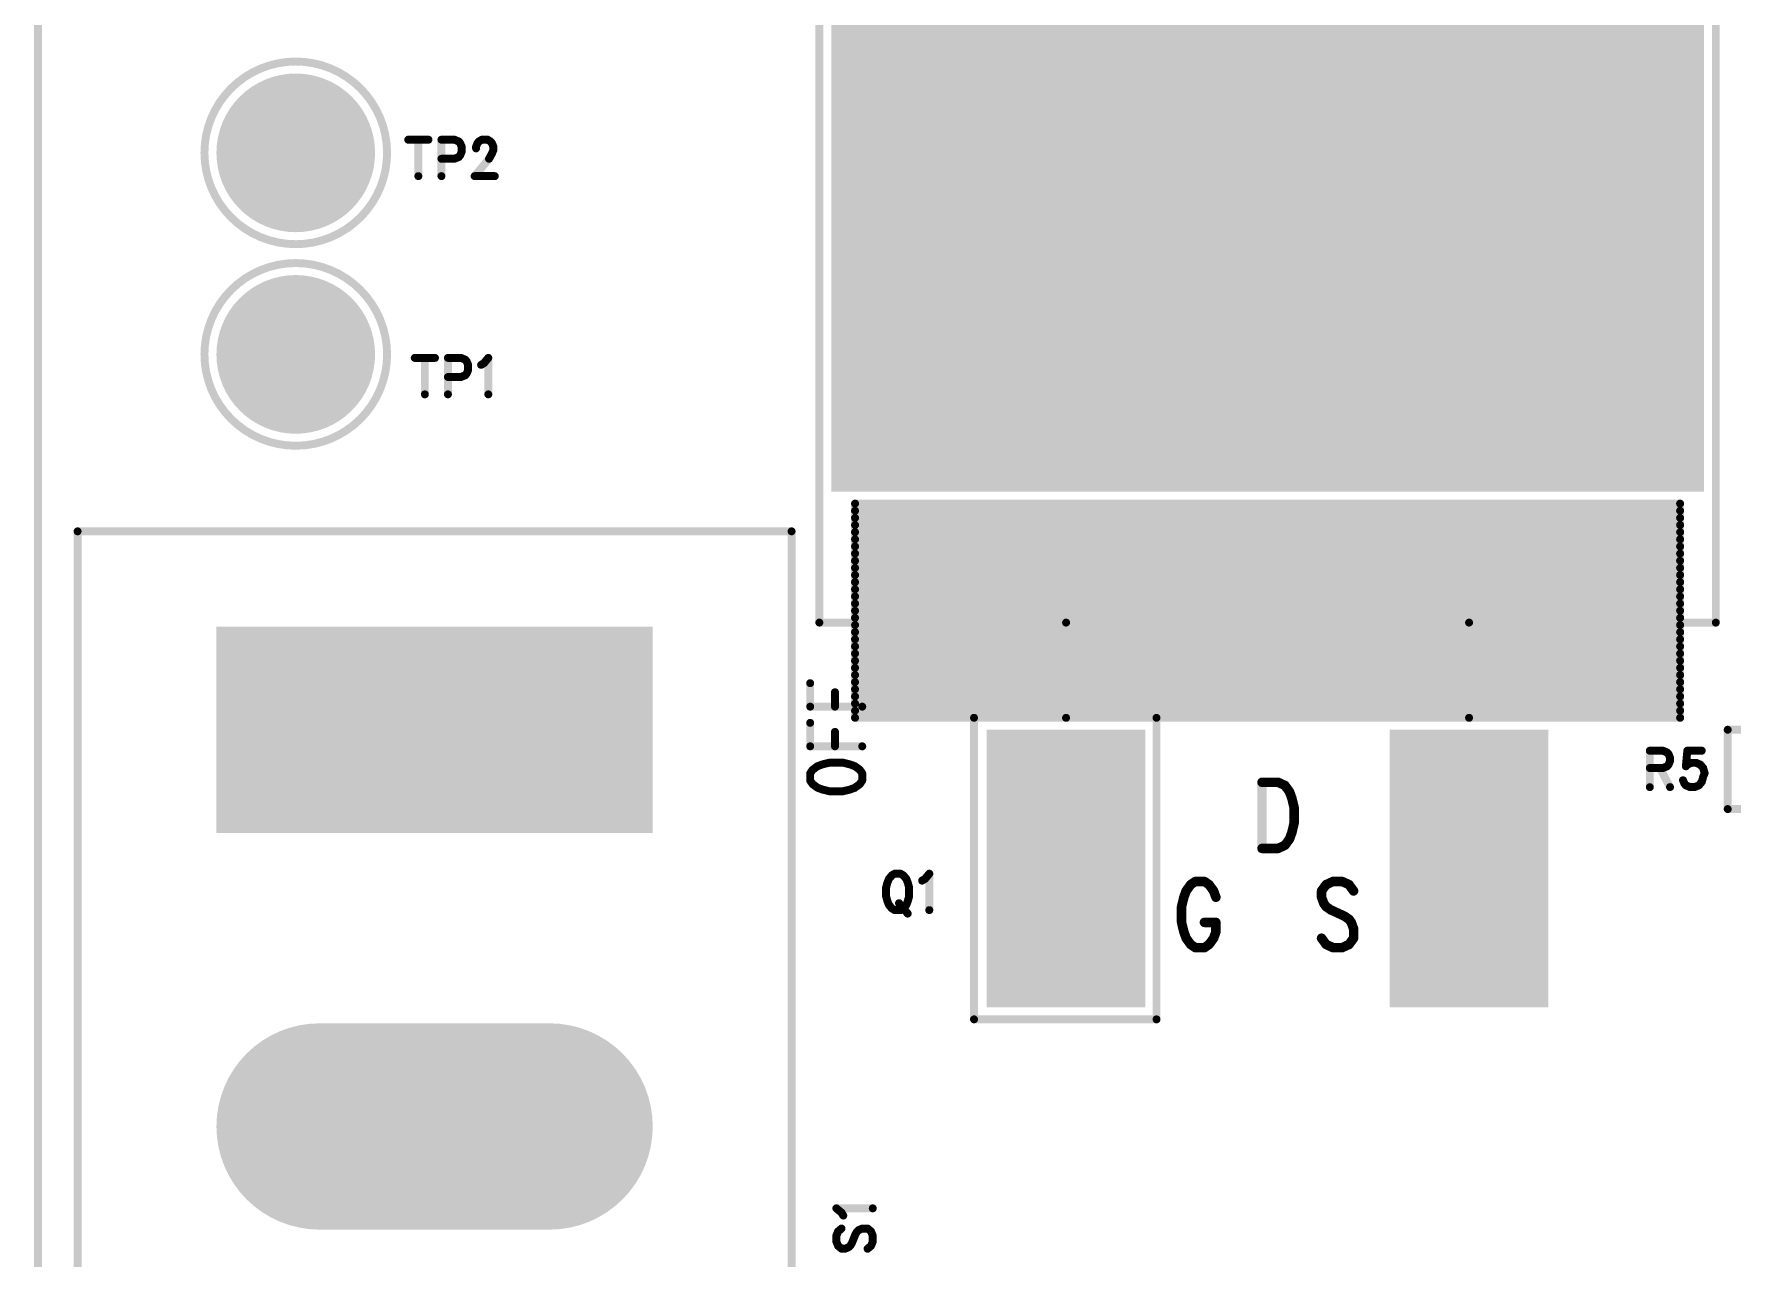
# Model space of a CAD drawing. Extents: x 100 to 134.1, y 89.7 to 148.
# Drawn here: x 99.95 to 121.35, y 118.34 to 133.77 of the extents above; entities that cross this region are included whole.
import ezdxf

# ---------------------------------------------------------------- set-up
doc = ezdxf.new("R2010")
doc.units = 0
doc.layers.get('0').update_dxf_attribs({"linetype": 'CONTINUOUS'})
doc.layers.add('MASK-TOP_PHO', color=3, linetype='CONTINUOUS')
doc.layers.add('SILK-TOP_PHO', color=14, linetype='CONTINUOUS')

# ---------------------------------------------------------------- blocks, each defined once
blk = doc.blocks.new('ROUND_1')
at = {"const_width": 0.050038}
blk.add_lwpolyline([(-0.025018, 0, 1), (0.025018, 0, 1)], format="xyb", close=True, dxfattribs=at)
blk = doc.blocks.new('ROUND_114')
at = {"const_width": 0.059944}
blk.add_lwpolyline([(-0.029972, 0, 1), (0.029972, 0, 1)], format="xyb", close=True, dxfattribs=at)
blk = doc.blocks.new('ROUND_123')
at = {"const_width": 0.999998}
blk.add_lwpolyline([(-0.499998, 0, 1), (0.499998, 0, 1)], format="xyb", close=True, dxfattribs=at)
blk = doc.blocks.new('SQUARE_21')
blk.add_solid([(0.999998, 0.999998), (0.999998, -0.999998), (-0.999998, 0.999998), (-0.999998, -0.999998)])
blk = doc.blocks.new('SQUARE_27')
blk.add_solid([(1.299972, 1.299972), (1.299972, -1.299972), (-1.299972, 1.299972), (-1.299972, -1.299972)])
blk = doc.blocks.new('ROUND_24')
at = {"const_width": 1.299972}
blk.add_lwpolyline([(-0.649986, 0, 1), (0.649986, 0, 1)], format="xyb", close=True, dxfattribs=at)
blk = doc.blocks.new('SQUARE_235')
blk.add_solid([(4.99999, 4.99999), (4.99999, -4.99999), (-4.99999, 4.99999), (-4.99999, -4.99999)])

msp = doc.modelspace()

# ---------------------------------------------------------------- linework, layer by layer
at = {"layer": 'MASK-TOP_PHO'}
for points, const_width in [([(100.000054, 145.999962), (100.000054, 102.00005)], 0.100076), ([(115.000024, 132.999988), (116.000022, 132.999988)], 9.99998), ([(103.549958, 125.000004), (106.449876, 125.000004)], 2.599944), ([(112.959896, 122.499882), (112.959896, 124.000006)], 1.999996), ([(118.039896, 122.499882), (118.039896, 124.000006)], 1.999996), ([(103.549958, 120.000014), (106.449876, 120.000014)], 2.599944)]:
    msp.add_lwpolyline(points, dxfattribs=dict(at, const_width=const_width))
at = {"layer": 'SILK-TOP_PHO'}
for points, const_width in [([(100.000054, 145.999962), (100.000054, 102.00005)], 0.100076), ([(109.84992, 126.350014), (109.84992, 138.150092)], 0.100076), ([(121.150126, 138.150092), (121.150126, 126.350014)], 0.100076), ([(104.668066, 132.435854), (104.922828, 132.435854)], 0.100076), ([(104.795574, 132.435854), (104.795574, 131.976622)], 0.100076), ([(105.086404, 132.435854), (105.086404, 131.976622)], 0.100076), ([(105.086404, 132.435854), (105.24998, 132.435854)], 0.100076), ([(105.24998, 132.435854), (105.30459, 132.41401)], 0.100076), ([(105.30459, 132.41401), (105.322624, 132.392166)], 0.100076), ([(105.322624, 132.239004), (105.30459, 132.21716)], 0.100076), ([(105.322624, 132.392166), (105.340912, 132.348478)], 0.100076), ([(105.340912, 132.282692), (105.322624, 132.239004)], 0.100076), ([(105.340912, 132.348478), (105.340912, 132.282692)], 0.100076), ([(105.522776, 132.348478), (105.54081, 132.392166)], 0.100076), ([(105.522776, 132.326634), (105.522776, 132.348478)], 0.100076), ([(105.54081, 132.392166), (105.559098, 132.41401)], 0.100076), ([(105.559098, 132.41401), (105.59542, 132.435854)], 0.100076), ([(105.59542, 132.435854), (105.668064, 132.435854)], 0.100076), ([(105.668064, 132.435854), (105.70464, 132.41401)], 0.100076), ([(105.722674, 132.260848), (105.686352, 132.195316)], 0.100076), ([(105.70464, 132.41401), (105.722674, 132.392166)], 0.100076), ([(105.722674, 132.392166), (105.740962, 132.348478)], 0.100076), ([(105.740962, 132.30479), (105.722674, 132.260848)], 0.100076), ([(105.740962, 132.348478), (105.740962, 132.30479)], 0.100076), ([(105.24998, 132.195316), (105.086404, 132.195316)], 0.100076), ([(105.30459, 132.21716), (105.24998, 132.195316)], 0.100076), ([(105.686352, 132.195316), (105.504488, 131.976622)], 0.100076), ([(105.504488, 131.976622), (105.758996, 131.976622)], 0.100076), ([(104.750108, 129.68605), (105.004616, 129.68605)], 0.100076), ([(104.877362, 129.68605), (104.877362, 129.226564)], 0.100076), ([(105.168192, 129.68605), (105.168192, 129.226564)], 0.100076), ([(105.168192, 129.68605), (105.331768, 129.68605)], 0.100076), ([(105.331768, 129.68605), (105.386378, 129.663952)], 0.100076), ([(105.386378, 129.663952), (105.404666, 129.642108)], 0.100076), ([(105.622852, 129.620264), (105.677208, 129.68605)], 0.100076), ([(105.677208, 129.68605), (105.677208, 129.226564)], 0.100076), ([(105.386378, 129.467102), (105.331768, 129.445258)], 0.100076), ([(105.404666, 129.488946), (105.386378, 129.467102)], 0.100076), ([(105.404666, 129.642108), (105.4227, 129.59842)], 0.100076), ([(105.4227, 129.532888), (105.404666, 129.488946)], 0.100076), ([(105.4227, 129.59842), (105.4227, 129.532888)], 0.100076), ([(105.586276, 129.59842), (105.622852, 129.620264)], 0.100076), ([(105.331768, 129.445258), (105.168192, 129.445258)], 0.100076), ([(110.300008, 127.849884), (120.700038, 127.849884)], 0.100076), ([(110.300008, 125.150118), (110.300008, 127.849884)], 0.100076), ([(110.300008, 127.84963), (120.700038, 127.84963)], 0.100076), ([(110.300008, 127.759714), (120.700038, 127.759714)], 0.100076), ([(120.700038, 127.849884), (120.700038, 125.150118)], 0.100076), ([(110.300008, 127.669544), (120.700038, 127.669544)], 0.100076), ([(110.300008, 127.579628), (120.700038, 127.579628)], 0.100076), ([(100.499926, 112.499902), (100.499926, 127.500126)], 0.100076), ([(100.499926, 127.500126), (109.499908, 127.500126)], 0.100076), ([(109.499908, 127.500126), (109.499908, 112.499902)], 0.100076), ([(110.300008, 127.489712), (120.700038, 127.489712)], 0.100076), ([(110.300008, 127.399542), (120.700038, 127.399542)], 0.100076), ([(110.300008, 127.309626), (120.700038, 127.309626)], 0.100076), ([(110.300008, 127.21971), (120.700038, 127.21971)], 0.100076), ([(110.300008, 127.12954), (120.700038, 127.12954)], 0.100076), ([(110.300008, 127.039624), (120.700038, 127.039624)], 0.100076), ([(110.300008, 126.949708), (120.700038, 126.949708)], 0.100076), ([(110.300008, 126.859792), (120.700038, 126.859792)], 0.100076), ([(110.300008, 126.769622), (120.700038, 126.769622)], 0.100076), ([(110.300008, 126.679706), (120.700038, 126.679706)], 0.100076), ([(110.300008, 126.58979), (120.700038, 126.58979)], 0.100076), ([(110.300008, 126.49962), (120.700038, 126.49962)], 0.100076), ([(121.150126, 126.350014), (109.84992, 126.350014)], 0.100076), ([(110.300008, 126.409704), (120.700038, 126.409704)], 0.100076), ([(110.300008, 126.319788), (120.700038, 126.319788)], 0.100076), ([(112.959896, 125.150118), (112.959896, 126.350014)], 0.100076), ([(118.039896, 125.150118), (118.039896, 126.350014)], 0.100076), ([(110.300008, 126.229618), (120.700038, 126.229618)], 0.100076), ([(110.300008, 126.139702), (120.700038, 126.139702)], 0.100076), ([(110.300008, 126.049786), (120.700038, 126.049786)], 0.100076), ([(110.300008, 125.959616), (120.700038, 125.959616)], 0.100076), ([(110.300008, 125.8697), (120.700038, 125.8697)], 0.100076), ([(110.300008, 125.779784), (120.700038, 125.779784)], 0.100076), ([(110.300008, 125.689614), (120.700038, 125.689614)], 0.100076), ([(110.300008, 125.599698), (120.700038, 125.599698)], 0.100076), ([(109.73435, 125.290834), (109.73435, 125.58649)], 0.100076), ([(110.04677, 125.290834), (110.04677, 125.472698)], 0.100076), ([(110.300008, 125.509782), (120.700038, 125.509782)], 0.100076), ([(110.300008, 125.419612), (120.700038, 125.419612)], 0.100076), ([(109.73435, 125.290834), (110.390686, 125.290834)], 0.100076), ([(110.300008, 125.329696), (120.700038, 125.329696)], 0.100076), ([(110.300008, 125.23978), (120.700038, 125.23978)], 0.100076), ([(109.73435, 124.790962), (109.73435, 125.086364)], 0.100076), ([(110.04677, 124.790962), (110.04677, 124.972826)], 0.100076), ([(120.700038, 125.150118), (110.300008, 125.150118)], 0.100076), ([(111.799878, 125.150118), (114.100102, 125.150118)], 0.100076), ([(111.799878, 121.350024), (111.799878, 125.150118)], 0.100076), ([(114.100102, 125.150118), (114.100102, 121.350024)], 0.100076), ([(121.299986, 125.000004), (121.299986, 124.000006)], 0.100076), ([(122.150124, 125.000004), (121.299986, 125.000004)], 0.100076), ([(109.73435, 124.790962), (110.390686, 124.790962)], 0.100076), ([(109.828076, 124.541026), (109.765592, 124.49556)], 0.100076), ([(109.89056, 124.563632), (109.828076, 124.541026)], 0.100076), ([(109.984286, 124.586238), (109.89056, 124.563632)], 0.100076), ([(110.14075, 124.586238), (109.984286, 124.586238)], 0.100076), ([(110.234476, 124.563632), (110.14075, 124.586238)], 0.100076), ([(110.29696, 124.541026), (110.234476, 124.563632)], 0.100076), ([(110.359444, 124.49556), (110.29696, 124.541026)], 0.100076), ([(120.318276, 124.735844), (120.318276, 124.276612)], 0.100076), ([(120.318276, 124.735844), (120.481852, 124.735844)], 0.100076), ([(120.481852, 124.735844), (120.536462, 124.714)], 0.100076), ([(120.536462, 124.538994), (120.481852, 124.51715)], 0.100076), ([(120.536462, 124.714), (120.554496, 124.692156)], 0.100076), ([(120.554496, 124.560838), (120.536462, 124.538994)], 0.100076), ([(120.554496, 124.692156), (120.572784, 124.648468)], 0.100076), ([(120.572784, 124.60478), (120.554496, 124.560838)], 0.100076), ([(120.572784, 124.648468), (120.572784, 124.60478)], 0.100076), ([(120.79097, 124.735844), (120.772682, 124.538994)], 0.100076), ([(120.772682, 124.538994), (120.79097, 124.560838)], 0.100076), ([(120.972834, 124.735844), (120.79097, 124.735844)], 0.100076), ([(120.79097, 124.560838), (120.84558, 124.582936)], 0.100076), ([(120.84558, 124.582936), (120.899936, 124.582936)], 0.100076), ([(120.899936, 124.582936), (120.954546, 124.560838)], 0.100076), ([(120.954546, 124.560838), (120.990868, 124.51715)], 0.100076), ([(109.765592, 124.49556), (109.73435, 124.450094)], 0.100076), ([(109.73435, 124.450094), (109.73435, 124.359162)], 0.100076), ([(109.73435, 124.359162), (109.765592, 124.313696)], 0.100076), ([(109.765592, 124.313696), (109.828076, 124.26823)], 0.100076), ([(110.29696, 124.26823), (110.359444, 124.313696)], 0.100076), ([(110.390686, 124.450094), (110.359444, 124.49556)], 0.100076), ([(110.359444, 124.313696), (110.390686, 124.359162)], 0.100076), ([(110.390686, 124.359162), (110.390686, 124.450094)], 0.100076), ([(115.4303, 124.337318), (115.4303, 123.503944)], 0.119888), ([(115.4303, 124.337318), (115.63223, 124.337318)], 0.119888), ([(115.63223, 124.337318), (115.718844, 124.297694)], 0.119888), ([(120.481852, 124.51715), (120.318276, 124.51715)], 0.100076), ([(120.44553, 124.51715), (120.572784, 124.276612)], 0.100076), ([(120.754648, 124.3203), (120.73636, 124.363988)], 0.100076), ([(120.772682, 124.298456), (120.754648, 124.3203)], 0.100076), ([(120.972834, 124.342144), (120.936258, 124.298456)], 0.100076), ([(120.990868, 124.40793), (120.972834, 124.342144)], 0.100076), ([(120.990868, 124.51715), (121.009156, 124.451618)], 0.100076), ([(121.009156, 124.451618), (120.990868, 124.40793)], 0.100076), ([(109.828076, 124.26823), (109.89056, 124.24537)], 0.100076), ([(109.89056, 124.24537), (109.984286, 124.222764)], 0.100076), ([(109.984286, 124.222764), (110.14075, 124.222764)], 0.100076), ([(110.14075, 124.222764), (110.234476, 124.24537)], 0.100076), ([(110.234476, 124.24537), (110.29696, 124.26823)], 0.100076), ([(115.718844, 124.297694), (115.776502, 124.218192)], 0.119888), ([(115.776502, 124.218192), (115.805458, 124.138944)], 0.119888), ([(115.805458, 124.138944), (115.834414, 124.019818)], 0.119888), ([(120.827292, 124.276612), (120.772682, 124.298456)], 0.100076), ([(120.881902, 124.276612), (120.827292, 124.276612)], 0.100076), ([(120.936258, 124.298456), (120.881902, 124.276612)], 0.100076), ([(115.834414, 124.019818), (115.834414, 123.821444)], 0.119888), ([(121.299986, 124.000006), (122.150124, 124.000006)], 0.100076), ([(115.805458, 123.702318), (115.776502, 123.62307)], 0.119888), ([(115.834414, 123.821444), (115.805458, 123.702318)], 0.119888), ([(115.63223, 123.503944), (115.4303, 123.503944)], 0.119888), ([(115.718844, 123.543568), (115.63223, 123.503944)], 0.119888), ([(115.776502, 123.62307), (115.718844, 123.543568)], 0.119888), ([(110.709202, 123.076462), (110.690914, 123.01093)], 0.100076), ([(110.727236, 123.120404), (110.709202, 123.076462)], 0.100076), ([(110.763558, 123.164092), (110.727236, 123.120404)], 0.100076), ([(110.79988, 123.185936), (110.763558, 123.164092)], 0.100076), ([(110.872778, 123.185936), (110.79988, 123.185936)], 0.100076), ([(110.9091, 123.164092), (110.872778, 123.185936)], 0.100076), ([(110.945422, 123.120404), (110.9091, 123.164092)], 0.100076), ([(110.96371, 123.076462), (110.945422, 123.120404)], 0.100076), ([(110.981744, 123.01093), (110.96371, 123.076462)], 0.100076), ([(111.145574, 123.09856), (111.181896, 123.120404)], 0.100076), ([(111.181896, 123.120404), (111.236252, 123.185936)], 0.100076), ([(111.236252, 123.185936), (111.236252, 122.72645)], 0.100076), ([(114.53114, 123.04776), (114.473482, 122.968258)], 0.119888), ([(114.589052, 123.087384), (114.53114, 123.04776)], 0.119888), ([(114.704368, 123.087384), (114.589052, 123.087384)], 0.119888), ([(114.76228, 123.04776), (114.704368, 123.087384)], 0.119888), ([(114.819938, 122.968258), (114.76228, 123.04776)], 0.119888), ([(116.23802, 123.04776), (116.180108, 122.968258)], 0.119888), ([(116.324634, 123.087384), (116.23802, 123.04776)], 0.119888), ([(116.43995, 123.087384), (116.324634, 123.087384)], 0.119888), ([(116.526564, 123.04776), (116.43995, 123.087384)], 0.119888), ([(116.584222, 122.968258), (116.526564, 123.04776)], 0.119888), ([(110.690914, 123.01093), (110.690914, 122.901456)], 0.100076), ([(110.690914, 122.901456), (110.709202, 122.835924)], 0.100076), ([(110.709202, 122.835924), (110.727236, 122.792236)], 0.100076), ([(110.85449, 122.81408), (110.96371, 122.682762)], 0.100076), ([(110.945422, 122.792236), (110.96371, 122.835924)], 0.100076), ([(110.96371, 122.835924), (110.981744, 122.901456)], 0.100076), ([(110.981744, 122.901456), (110.981744, 123.01093)], 0.100076), ([(114.44478, 122.88901), (114.415824, 122.769884)], 0.119888), ([(114.473482, 122.968258), (114.44478, 122.88901)], 0.119888), ([(114.84864, 122.88901), (114.819938, 122.968258)], 0.119888), ([(116.180108, 122.968258), (116.180108, 122.88901)], 0.119888), ([(116.180108, 122.88901), (116.209064, 122.809508)], 0.119888), ([(116.209064, 122.809508), (116.23802, 122.769884)], 0.119888), ([(110.727236, 122.792236), (110.763558, 122.748548)], 0.100076), ([(110.763558, 122.748548), (110.79988, 122.72645)], 0.100076), ([(110.79988, 122.72645), (110.872778, 122.72645)], 0.100076), ([(110.872778, 122.72645), (110.9091, 122.748548)], 0.100076), ([(110.9091, 122.748548), (110.945422, 122.792236)], 0.100076), ([(114.415824, 122.769884), (114.415824, 122.57151)], 0.119888), ([(116.23802, 122.769884), (116.295678, 122.73026)], 0.119888), ([(116.295678, 122.73026), (116.468906, 122.650758)], 0.119888), ([(116.468906, 122.650758), (116.526564, 122.611134)], 0.119888), ([(116.526564, 122.611134), (116.55552, 122.57151)], 0.119888), ([(114.415824, 122.57151), (114.44478, 122.452384)], 0.119888), ([(114.44478, 122.452384), (114.473482, 122.372882)], 0.119888), ([(114.704368, 122.57151), (114.84864, 122.57151)], 0.119888), ([(114.819938, 122.372882), (114.84864, 122.452384)], 0.119888), ([(114.84864, 122.452384), (114.84864, 122.57151)], 0.119888), ([(116.55552, 122.57151), (116.584222, 122.492008)], 0.119888), ([(116.584222, 122.492008), (116.584222, 122.372882)], 0.119888), ([(114.473482, 122.372882), (114.53114, 122.293634)], 0.119888), ([(114.53114, 122.293634), (114.589052, 122.25401)], 0.119888), ([(114.589052, 122.25401), (114.704368, 122.25401)], 0.119888), ([(114.704368, 122.25401), (114.76228, 122.293634)], 0.119888), ([(114.76228, 122.293634), (114.819938, 122.372882)], 0.119888), ([(116.23802, 122.293634), (116.180108, 122.372882)], 0.119888), ([(116.324634, 122.25401), (116.23802, 122.293634)], 0.119888), ([(116.43995, 122.25401), (116.324634, 122.25401)], 0.119888), ([(116.526564, 122.293634), (116.43995, 122.25401)], 0.119888), ([(116.584222, 122.372882), (116.526564, 122.293634)], 0.119888), ([(114.100102, 121.350024), (111.799878, 121.350024)], 0.100076), ([(110.129574, 118.913656), (110.064042, 118.968266)], 0.100076), ([(110.064042, 118.968266), (110.523528, 118.968266)], 0.100076), ([(110.151672, 118.877334), (110.129574, 118.913656)], 0.100076), ([(110.085886, 118.677182), (110.064042, 118.622826)], 0.100076), ([(110.064042, 118.622826), (110.064042, 118.549928)], 0.100076), ([(110.064042, 118.549928), (110.085886, 118.495572)], 0.100076), ([(110.129574, 118.713758), (110.085886, 118.677182)], 0.100076), ([(110.239048, 118.495572), (110.260892, 118.531894)], 0.100076), ([(110.260892, 118.531894), (110.30458, 118.64086)], 0.100076), ([(110.30458, 118.64086), (110.326678, 118.677182)], 0.100076), ([(110.326678, 118.677182), (110.348522, 118.69547)], 0.100076), ([(110.348522, 118.69547), (110.39221, 118.713758)], 0.100076), ([(110.39221, 118.713758), (110.457742, 118.713758)], 0.100076), ([(110.457742, 118.713758), (110.501684, 118.677182)], 0.100076), ([(110.501684, 118.677182), (110.523528, 118.622826)], 0.100076), ([(110.523528, 118.549928), (110.501684, 118.495572)], 0.100076), ([(110.523528, 118.622826), (110.523528, 118.549928)], 0.100076), ([(110.085886, 118.495572), (110.129574, 118.458996)], 0.100076), ([(110.129574, 118.458996), (110.173516, 118.458996)], 0.100076), ([(110.173516, 118.458996), (110.217204, 118.477284)], 0.100076), ([(110.217204, 118.477284), (110.239048, 118.495572)], 0.100076), ([(110.501684, 118.495572), (110.457742, 118.458996)], 0.100076)]:
    msp.add_lwpolyline(points, dxfattribs=dict(at, const_width=const_width))
at = {"layer": 'SILK-TOP_PHO', "const_width": 0.100076}
for points in [[(102.098856, 132.269992, 1), (104.401112, 132.269992, 1)], [(102.098856, 129.729992, 1), (104.401112, 129.729992, 1)]]:
    msp.add_lwpolyline(points, format="xyb", close=True, dxfattribs=at)

# ---------------------------------------------------------------- block references
at = {"layer": 'MASK-TOP_PHO'}
for name, p in [('SQUARE_235', (115.000024, 132.999988)), ('SQUARE_235', (116.000022, 132.999988)), ('ROUND_123', (103.249984, 132.269992)), ('ROUND_123', (103.249984, 129.729992)), ('SQUARE_27', (103.549958, 125.000004)), ('SQUARE_27', (106.449876, 125.000004)), ('SQUARE_21', (112.959896, 124.000006)), ('SQUARE_21', (118.039896, 124.000006)), ('SQUARE_21', (112.959896, 122.499882)), ('SQUARE_21', (118.039896, 122.499882)), ('ROUND_24', (103.549958, 120.000014)), ('ROUND_24', (106.449876, 120.000014))]:
    msp.add_blockref(name, p, dxfattribs=at)
at = {"layer": 'SILK-TOP_PHO'}
for name, p in [('ROUND_1', (104.668066, 132.435854)), ('ROUND_1', (104.795574, 132.435854)), ('ROUND_1', (104.922828, 132.435854)), ('ROUND_1', (105.086404, 132.435854)), ('ROUND_1', (105.086404, 132.435854)), ('ROUND_1', (105.24998, 132.435854)), ('ROUND_1', (105.30459, 132.41401)), ('ROUND_1', (105.322624, 132.392166)), ('ROUND_1', (105.322624, 132.239004)), ('ROUND_1', (105.340912, 132.348478)), ('ROUND_1', (105.340912, 132.282692)), ('ROUND_1', (105.522776, 132.348478)), ('ROUND_1', (105.522776, 132.326634)), ('ROUND_1', (105.54081, 132.392166)), ('ROUND_1', (105.559098, 132.41401)), ('ROUND_1', (105.59542, 132.435854)), ('ROUND_1', (105.668064, 132.435854)), ('ROUND_1', (105.70464, 132.41401)), ('ROUND_1', (105.722674, 132.392166)), ('ROUND_1', (105.722674, 132.260848)), ('ROUND_1', (105.740962, 132.348478)), ('ROUND_1', (105.740962, 132.30479)), ('ROUND_1', (105.086404, 132.195316)), ('ROUND_1', (105.24998, 132.195316)), ('ROUND_1', (105.30459, 132.21716)), ('ROUND_1', (105.686352, 132.195316)), ('ROUND_1', (104.795574, 131.976622)), ('ROUND_1', (105.086404, 131.976622)), ('ROUND_1', (105.504488, 131.976622)), ('ROUND_1', (105.758996, 131.976622)), ('ROUND_1', (104.750108, 129.68605)), ('ROUND_1', (104.877362, 129.68605)), ('ROUND_1', (105.004616, 129.68605)), ('ROUND_1', (105.168192, 129.68605)), ('ROUND_1', (105.168192, 129.68605)), ('ROUND_1', (105.331768, 129.68605)), ('ROUND_1', (105.386378, 129.663952)), ('ROUND_1', (105.677208, 129.68605)), ('ROUND_1', (105.386378, 129.467102)), ('ROUND_1', (105.404666, 129.642108)), ('ROUND_1', (105.404666, 129.488946)), ('ROUND_1', (105.4227, 129.59842)), ('ROUND_1', (105.4227, 129.532888)), ('ROUND_1', (105.586276, 129.59842)), ('ROUND_1', (105.622852, 129.620264)), ('ROUND_1', (105.168192, 129.445258)), ('ROUND_1', (105.331768, 129.445258)), ('ROUND_1', (104.877362, 129.226564)), ('ROUND_1', (105.168192, 129.226564)), ('ROUND_1', (105.677208, 129.226564)), ('ROUND_1', (110.300008, 127.849884)), ('ROUND_1', (110.300008, 127.849884)), ('ROUND_1', (110.300008, 127.84963)), ('ROUND_1', (110.300008, 127.759714)), ('ROUND_1', (120.700038, 127.849884)), ('ROUND_1', (120.700038, 127.84963)), ('ROUND_1', (120.700038, 127.759714)), ('ROUND_1', (110.300008, 127.669544)), ('ROUND_1', (110.300008, 127.579628)), ('ROUND_1', (120.700038, 127.669544)), ('ROUND_1', (120.700038, 127.579628)), ('ROUND_1', (100.499926, 127.500126)), ('ROUND_1', (109.499908, 127.500126)), ('ROUND_1', (109.499908, 127.500126)), ('ROUND_1', (110.300008, 127.489712)), ('ROUND_1', (110.300008, 127.399542)), ('ROUND_1', (110.300008, 127.309626)), ('ROUND_1', (120.700038, 127.489712)), ('ROUND_1', (120.700038, 127.399542)), ('ROUND_1', (120.700038, 127.309626)), ('ROUND_1', (110.300008, 127.21971)), ('ROUND_1', (110.300008, 127.12954)), ('ROUND_1', (120.700038, 127.21971)), ('ROUND_1', (120.700038, 127.12954)), ('ROUND_1', (110.300008, 127.039624)), ('ROUND_1', (110.300008, 126.949708)), ('ROUND_1', (120.700038, 127.039624)), ('ROUND_1', (120.700038, 126.949708)), ('ROUND_1', (110.300008, 126.859792)), ('ROUND_1', (110.300008, 126.769622)), ('ROUND_1', (110.300008, 126.679706)), ('ROUND_1', (120.700038, 126.859792)), ('ROUND_1', (120.700038, 126.769622)), ('ROUND_1', (120.700038, 126.679706)), ('ROUND_1', (110.300008, 126.58979)), ('ROUND_1', (110.300008, 126.49962)), ('ROUND_1', (120.700038, 126.58979)), ('ROUND_1', (120.700038, 126.49962)), ('ROUND_1', (109.84992, 126.350014)), ('ROUND_1', (110.300008, 126.409704)), ('ROUND_1', (110.300008, 126.319788)), ('ROUND_1', (112.959896, 126.350014)), ('ROUND_1', (118.039896, 126.350014)), ('ROUND_1', (120.700038, 126.409704)), ('ROUND_1', (120.700038, 126.319788)), ('ROUND_1', (121.150126, 126.350014)), ('ROUND_1', (110.300008, 126.229618)), ('ROUND_1', (110.300008, 126.139702)), ('ROUND_1', (110.300008, 126.049786)), ('ROUND_1', (120.700038, 126.229618)), ('ROUND_1', (120.700038, 126.139702)), ('ROUND_1', (120.700038, 126.049786)), ('ROUND_1', (110.300008, 125.959616)), ('ROUND_1', (110.300008, 125.8697)), ('ROUND_1', (120.700038, 125.959616)), ('ROUND_1', (120.700038, 125.8697)), ('ROUND_1', (110.300008, 125.779784)), ('ROUND_1', (110.300008, 125.689614)), ('ROUND_1', (110.300008, 125.599698)), ('ROUND_1', (120.700038, 125.779784)), ('ROUND_1', (120.700038, 125.689614)), ('ROUND_1', (120.700038, 125.599698)), ('ROUND_1', (109.73435, 125.58649)), ('ROUND_1', (110.04677, 125.472698)), ('ROUND_1', (110.300008, 125.509782)), ('ROUND_1', (110.300008, 125.419612)), ('ROUND_1', (120.700038, 125.509782)), ('ROUND_1', (120.700038, 125.419612)), ('ROUND_1', (109.73435, 125.290834)), ('ROUND_1', (109.73435, 125.290834)), ('ROUND_1', (110.04677, 125.290834)), ('ROUND_1', (110.300008, 125.329696)), ('ROUND_1', (110.300008, 125.23978)), ('ROUND_1', (110.390686, 125.290834)), ('ROUND_1', (120.700038, 125.329696)), ('ROUND_1', (120.700038, 125.23978)), ('ROUND_1', (109.73435, 125.086364)), ('ROUND_1', (110.04677, 124.972826)), ('ROUND_1', (110.300008, 125.150118)), ('ROUND_1', (111.799878, 125.150118)), ('ROUND_1', (111.799878, 125.150118)), ('ROUND_1', (112.959896, 125.150118)), ('ROUND_1', (114.100102, 125.150118)), ('ROUND_1', (118.039896, 125.150118)), ('ROUND_1', (120.700038, 125.150118)), ('ROUND_1', (121.299986, 125.000004)), ('ROUND_1', (121.299986, 125.000004)), ('ROUND_1', (109.73435, 124.790962)), ('ROUND_1', (109.73435, 124.790962)), ('ROUND_1', (110.04677, 124.790962)), ('ROUND_1', (110.390686, 124.790962)), ('ROUND_1', (109.828076, 124.541026)), ('ROUND_1', (109.89056, 124.563632)), ('ROUND_1', (109.984286, 124.586238)), ('ROUND_1', (110.14075, 124.586238)), ('ROUND_1', (110.234476, 124.563632)), ('ROUND_1', (110.29696, 124.541026)), ('ROUND_1', (120.318276, 124.735844)), ('ROUND_1', (120.318276, 124.735844)), ('ROUND_1', (120.481852, 124.735844)), ('ROUND_1', (120.536462, 124.714)), ('ROUND_1', (120.536462, 124.538994)), ('ROUND_1', (120.554496, 124.692156)), ('ROUND_1', (120.554496, 124.560838)), ('ROUND_1', (120.572784, 124.648468)), ('ROUND_1', (120.572784, 124.60478)), ('ROUND_1', (120.772682, 124.538994)), ('ROUND_1', (120.79097, 124.735844)), ('ROUND_1', (120.79097, 124.560838)), ('ROUND_1', (120.84558, 124.582936)), ('ROUND_1', (120.899936, 124.582936)), ('ROUND_1', (120.954546, 124.560838)), ('ROUND_1', (120.972834, 124.735844)), ('ROUND_1', (109.73435, 124.450094)), ('ROUND_1', (109.73435, 124.359162)), ('ROUND_1', (109.73435, 124.359162)), ('ROUND_1', (109.765592, 124.49556)), ('ROUND_1', (109.765592, 124.313696)), ('ROUND_1', (110.359444, 124.49556)), ('ROUND_1', (110.359444, 124.313696)), ('ROUND_1', (110.390686, 124.450094)), ('ROUND_1', (110.390686, 124.359162)), ('ROUND_114', (115.4303, 124.337318)), ('ROUND_114', (115.4303, 124.337318)), ('ROUND_114', (115.63223, 124.337318)), ('ROUND_1', (120.318276, 124.51715)), ('ROUND_1', (120.44553, 124.51715)), ('ROUND_1', (120.481852, 124.51715)), ('ROUND_1', (120.73636, 124.363988)), ('ROUND_1', (120.754648, 124.3203)), ('ROUND_1', (120.972834, 124.342144)), ('ROUND_1', (120.990868, 124.51715)), ('ROUND_1', (120.990868, 124.40793)), ('ROUND_1', (121.009156, 124.451618)), ('ROUND_1', (109.828076, 124.26823)), ('ROUND_1', (109.89056, 124.24537)), ('ROUND_1', (109.984286, 124.222764)), ('ROUND_1', (110.14075, 124.222764)), ('ROUND_1', (110.234476, 124.24537)), ('ROUND_1', (110.29696, 124.26823)), ('ROUND_114', (115.718844, 124.297694)), ('ROUND_114', (115.776502, 124.218192)), ('ROUND_114', (115.805458, 124.138944)), ('ROUND_1', (120.318276, 124.276612)), ('ROUND_1', (120.572784, 124.276612)), ('ROUND_1', (120.772682, 124.298456)), ('ROUND_1', (120.827292, 124.276612)), ('ROUND_1', (120.881902, 124.276612)), ('ROUND_1', (120.936258, 124.298456)), ('ROUND_114', (115.834414, 124.019818)), ('ROUND_1', (121.299986, 124.000006)), ('ROUND_114', (115.805458, 123.702318)), ('ROUND_114', (115.834414, 123.821444)), ('ROUND_114', (115.4303, 123.503944)), ('ROUND_114', (115.4303, 123.503944)), ('ROUND_114', (115.63223, 123.503944)), ('ROUND_114', (115.718844, 123.543568)), ('ROUND_114', (115.776502, 123.62307)), ('ROUND_1', (110.709202, 123.076462)), ('ROUND_1', (110.727236, 123.120404)), ('ROUND_1', (110.763558, 123.164092)), ('ROUND_1', (110.79988, 123.185936)), ('ROUND_1', (110.79988, 123.185936)), ('ROUND_1', (110.872778, 123.185936)), ('ROUND_1', (110.9091, 123.164092)), ('ROUND_1', (110.945422, 123.120404)), ('ROUND_1', (110.96371, 123.076462)), ('ROUND_1', (111.145574, 123.09856)), ('ROUND_1', (111.181896, 123.120404)), ('ROUND_1', (111.236252, 123.185936)), ('ROUND_114', (114.53114, 123.04776)), ('ROUND_114', (114.589052, 123.087384)), ('ROUND_114', (114.704368, 123.087384)), ('ROUND_114', (114.76228, 123.04776)), ('ROUND_114', (116.23802, 123.04776)), ('ROUND_114', (116.324634, 123.087384)), ('ROUND_114', (116.43995, 123.087384)), ('ROUND_114', (116.526564, 123.04776)), ('ROUND_1', (110.690914, 123.01093)), ('ROUND_1', (110.690914, 122.901456)), ('ROUND_1', (110.709202, 122.835924)), ('ROUND_1', (110.85449, 122.81408)), ('ROUND_1', (110.96371, 122.835924)), ('ROUND_1', (110.981744, 123.01093)), ('ROUND_1', (110.981744, 122.901456)), ('ROUND_114', (114.44478, 122.88901)), ('ROUND_114', (114.473482, 122.968258)), ('ROUND_114', (114.819938, 122.968258)), ('ROUND_114', (114.84864, 122.88901)), ('ROUND_114', (116.180108, 122.968258)), ('ROUND_114', (116.180108, 122.88901)), ('ROUND_114', (116.209064, 122.809508)), ('ROUND_114', (116.584222, 122.968258)), ('ROUND_1', (110.727236, 122.792236)), ('ROUND_1', (110.763558, 122.748548)), ('ROUND_1', (110.79988, 122.72645)), ('ROUND_1', (110.872778, 122.72645)), ('ROUND_1', (110.9091, 122.748548)), ('ROUND_1', (110.945422, 122.792236)), ('ROUND_1', (110.96371, 122.682762)), ('ROUND_1', (111.236252, 122.72645)), ('ROUND_114', (114.415824, 122.769884)), ('ROUND_114', (116.23802, 122.769884)), ('ROUND_114', (116.295678, 122.73026)), ('ROUND_114', (116.468906, 122.650758)), ('ROUND_114', (116.526564, 122.611134)), ('ROUND_114', (114.415824, 122.57151)), ('ROUND_114', (114.44478, 122.452384)), ('ROUND_114', (114.704368, 122.57151)), ('ROUND_114', (114.84864, 122.57151)), ('ROUND_114', (114.84864, 122.57151)), ('ROUND_114', (114.84864, 122.452384)), ('ROUND_114', (116.55552, 122.57151)), ('ROUND_114', (116.584222, 122.492008)), ('ROUND_114', (114.473482, 122.372882)), ('ROUND_114', (114.53114, 122.293634)), ('ROUND_114', (114.589052, 122.25401)), ('ROUND_114', (114.704368, 122.25401)), ('ROUND_114', (114.76228, 122.293634)), ('ROUND_114', (114.819938, 122.372882)), ('ROUND_114', (116.180108, 122.372882)), ('ROUND_114', (116.23802, 122.293634)), ('ROUND_114', (116.324634, 122.25401)), ('ROUND_114', (116.43995, 122.25401)), ('ROUND_114', (116.526564, 122.293634)), ('ROUND_114', (116.584222, 122.372882)), ('ROUND_1', (111.799878, 121.350024)), ('ROUND_1', (114.100102, 121.350024)), ('ROUND_1', (110.064042, 118.968266)), ('ROUND_1', (110.523528, 118.968266)), ('ROUND_1', (110.129574, 118.913656)), ('ROUND_1', (110.151672, 118.877334)), ('ROUND_1', (110.064042, 118.622826)), ('ROUND_1', (110.064042, 118.549928)), ('ROUND_1', (110.085886, 118.677182)), ('ROUND_1', (110.129574, 118.713758)), ('ROUND_1', (110.260892, 118.531894)), ('ROUND_1', (110.30458, 118.64086)), ('ROUND_1', (110.326678, 118.677182)), ('ROUND_1', (110.348522, 118.69547)), ('ROUND_1', (110.39221, 118.713758)), ('ROUND_1', (110.457742, 118.713758)), ('ROUND_1', (110.501684, 118.677182)), ('ROUND_1', (110.523528, 118.622826)), ('ROUND_1', (110.523528, 118.549928)), ('ROUND_1', (110.085886, 118.495572)), ('ROUND_1', (110.129574, 118.458996)), ('ROUND_1', (110.173516, 118.458996)), ('ROUND_1', (110.217204, 118.477284)), ('ROUND_1', (110.239048, 118.495572)), ('ROUND_1', (110.457742, 118.458996)), ('ROUND_1', (110.501684, 118.495572))]:
    msp.add_blockref(name, p, dxfattribs=at)

doc.saveas('drawing.dxf')
